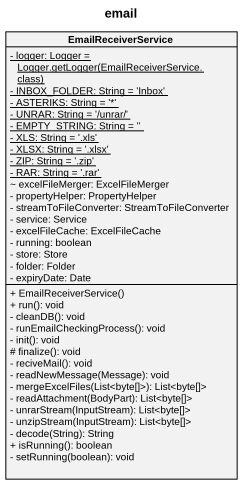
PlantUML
@startuml
title email
hide circle
hide empty members
skinparam classAttributeIconSize 0
class EmailReceiverService {
  {static} {field} - logger: Logger = Logger.getLogger(EmailReceiverService.class)
  {static} - INBOX_FOLDER: String = 'Inbox'
  {static} - ASTERIKS: String = '*'
  {static} - UNRAR: String = '/unrar/'
  {static} - EMPTY_STRING: String = ''
  {static} - XLS: String = '.xls'
  {static} - XLSX: String = '.xlsx'
  {static} - ZIP: String = '.zip'
  {static} - RAR: String = '.rar'
  ~ excelFileMerger: ExcelFileMerger
  - propertyHelper: PropertyHelper
  - streamToFileConverter: StreamToFileConverter
  - service: Service
  - excelFileCache: ExcelFileCache
  - running: boolean
  - store: Store
  - folder: Folder
  - expiryDate: Date
  + EmailReceiverService()
  + run(): void
  - cleanDB(): void
  - runEmailCheckingProcess(): void
  - init(): void
  # finalize(): void
  - reciveMail(): void
  - readNewMessage(Message): void
  - mergeExcelFiles(List<byte[]>): List<byte[]>
  - readAttachment(BodyPart): List<byte[]>
  - unrarStream(InputStream): List<byte[]>
  - unzipStream(InputStream): List<byte[]>
  - decode(String): String
  + isRunning(): boolean
  - setRunning(boolean): void
}
@enduml
